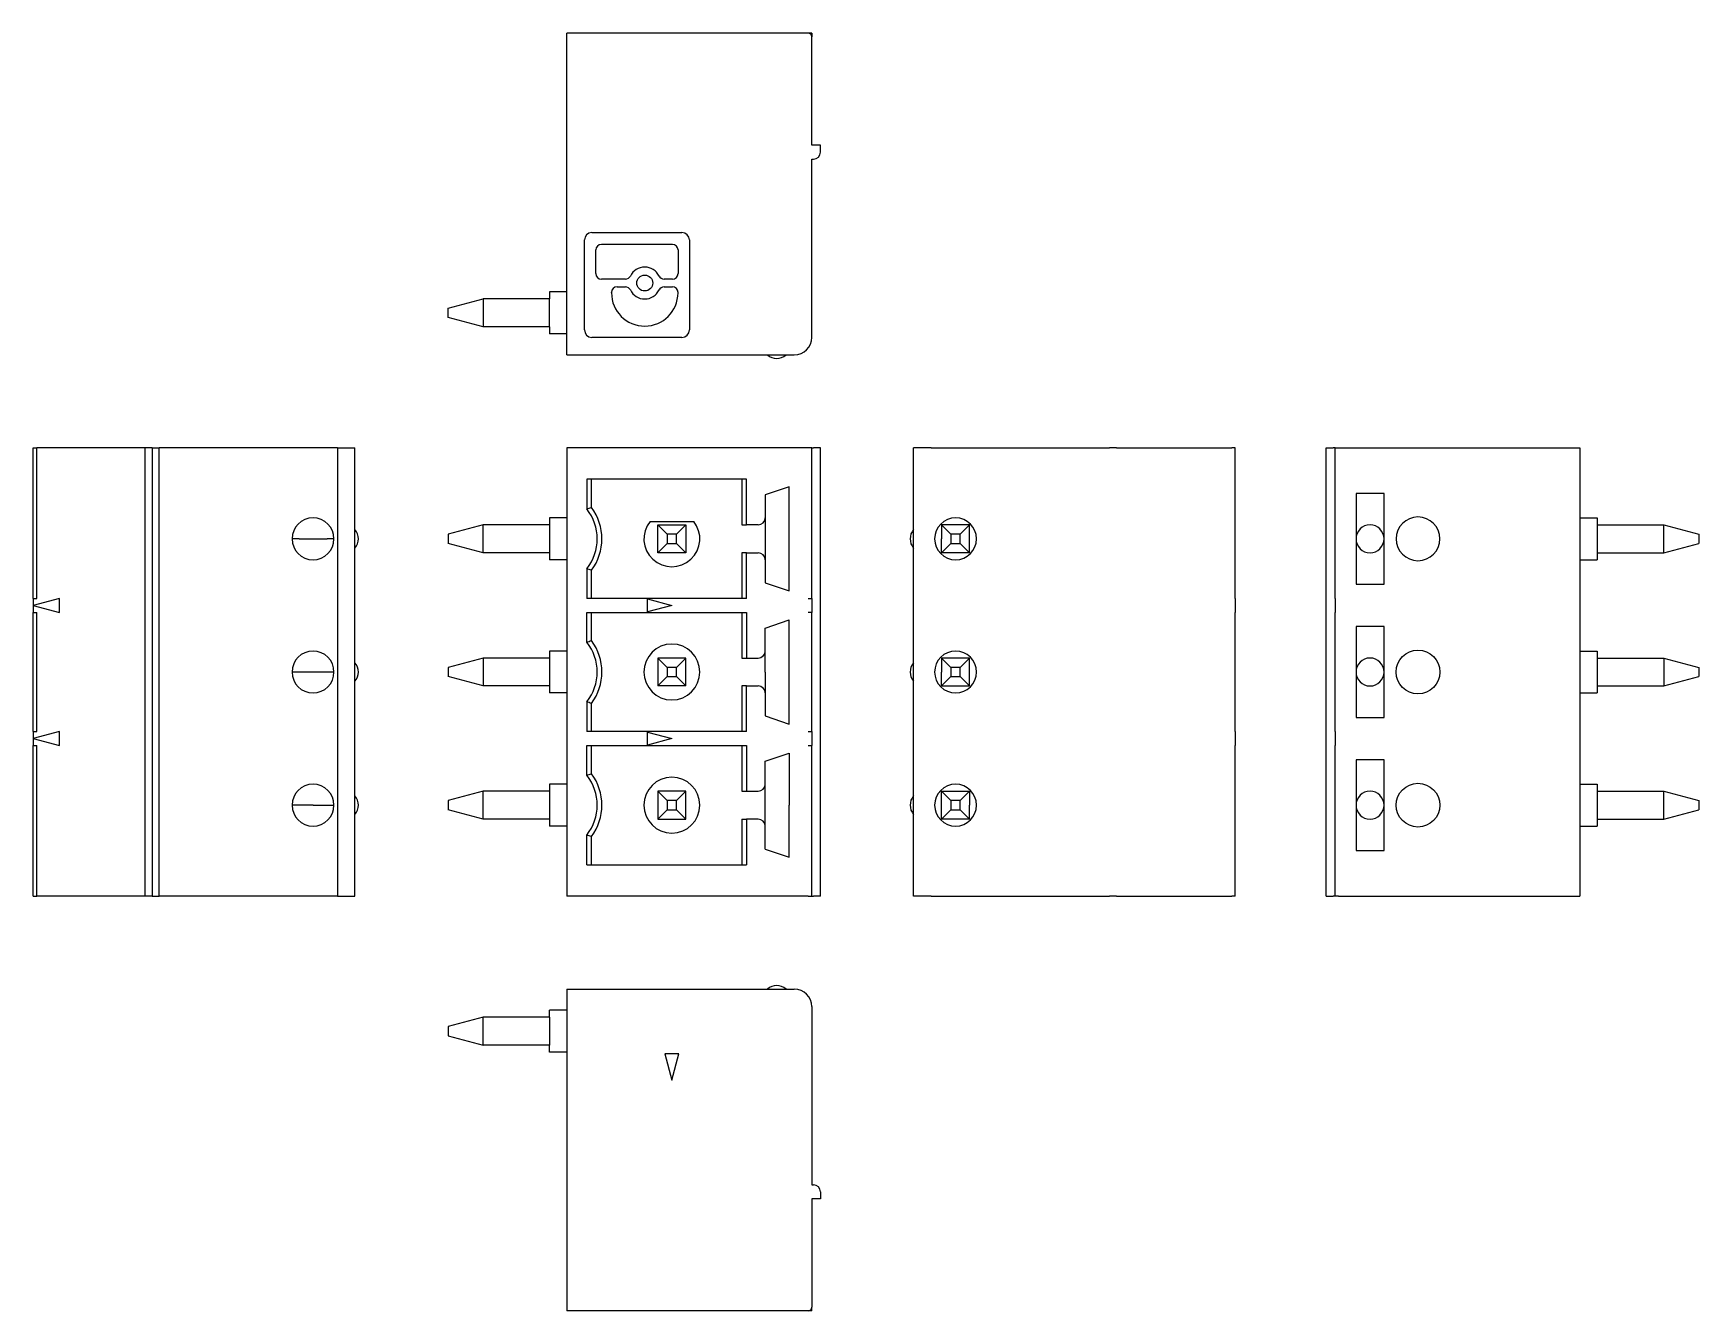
# Model space of a CAD drawing. Extents: x -4.6 to 43, y -18.3 to 18.3.
import ezdxf

# ---------------------------------------------------------------- set-up
doc = ezdxf.new("R2010")
doc.units = 0
doc.layers.get('0').update_dxf_attribs({"linetype": 'CONTINUOUS'})

# ---------------------------------------------------------------- blocks, each defined once
blk = doc.blocks.new('MC_1_5-3-G-3_81__1', base_point=(20.448, -6.41))
at = {"color": 7}
for p, q in [((20.548, 5.11), (20.548, 6.41)), ((21.048, 6.41), (20.548, 6.41)), ((21.048, 6.41), (22.398, 6.41)), ((22.398, 6.41), (23.148, 6.41)), ((23.148, 6.41), (26.148, 6.41)), ((26.348, 6.41), (26.148, 6.41)), ((26.348, 6.41), (26.548, 6.41)), ((26.548, 6.41), (29.648, 6.41)), ((29.748, 6.41), (29.648, 6.41)), ((29.748, 5.515), (29.748, 6.41)), ((29.748, 5.3), (29.748, 5.515)), ((29.748, 5.065), (29.748, 5.3)), ((20.548, 4.435), (20.548, 5.11)), ((29.748, 4.664), (29.748, 5.065)), ((20.548, 3.185), (20.548, 4.435)), ((29.748, 4.41), (29.748, 4.664)), ((29.748, 4.21), (29.748, 4.41)), ((21.348, 4.21), (21.616, 3.942)), ((22.148, 4.21), (21.348, 4.21)), ((21.348, 4.21), (21.348, 3.81)), ((21.616, 3.942), (21.616, 3.678)), ((21.88, 3.942), (21.616, 3.942)), ((21.88, 3.942), (22.148, 4.21)), ((21.88, 3.678), (21.88, 3.942)), ((22.148, 3.81), (22.148, 4.21)), ((29.748, 3.41), (29.748, 4.21)), ((21.348, 3.41), (21.348, 3.81)), ((21.348, 3.41), (21.616, 3.678)), ((22.148, 3.41), (21.348, 3.41)), ((21.616, 3.678), (21.88, 3.678)), ((21.88, 3.678), (22.148, 3.41)), ((22.148, 3.41), (22.148, 3.81)), ((29.748, 3.21), (29.748, 3.41)), ((20.548, 2.51), (20.548, 3.185)), ((29.748, 2.956), (29.748, 3.21)), ((29.748, 2.555), (29.748, 2.956)), ((20.548, 1.3), (20.548, 2.51)), ((29.748, 2.32), (29.748, 2.555)), ((29.748, 2.105), (29.748, 2.32)), ((29.748, 2.105), (29.748, 2.093)), ((29.748, 2.093), (29.748, 1.905)), ((29.748, 1.905), (29.748, 1.717)), ((29.748, 1.717), (29.748, 1.705)), ((29.748, 1.49), (29.748, 1.705)), ((29.748, 1.255), (29.748, 1.49)), ((20.548, 0.625), (20.548, 1.3)), ((29.748, 0.854), (29.748, 1.255)), ((20.548, -0.625), (20.548, 0.625)), ((29.748, 0.6), (29.748, 0.854)), ((29.748, 0.4), (29.748, 0.6)), ((21.348, 0.4), (21.348, 0)), ((22.148, 0.4), (21.348, 0.4)), ((21.348, 0.4), (21.616, 0.132)), ((21.88, 0.132), (21.616, 0.132)), ((21.616, 0.132), (21.616, -0.132)), ((21.88, 0.132), (22.148, 0.4)), ((21.88, -0.132), (21.88, 0.132)), ((22.148, 0), (22.148, 0.4)), ((29.748, -0.4), (29.748, 0.4)), ((21.348, -0.4), (21.348, 0)), ((21.348, -0.4), (21.616, -0.132)), ((21.348, -0.4), (22.148, -0.4)), ((21.616, -0.132), (21.88, -0.132)), ((21.88, -0.132), (22.148, -0.4)), ((22.148, -0.4), (22.148, 0)), ((29.748, -0.6), (29.748, -0.4)), ((20.548, -1.3), (20.548, -0.625)), ((29.748, -0.854), (29.748, -0.6)), ((29.748, -1.255), (29.748, -0.854)), ((20.548, -2.51), (20.548, -1.3)), ((29.748, -1.49), (29.748, -1.255)), ((29.748, -1.705), (29.748, -1.49)), ((29.748, -1.705), (29.748, -1.717)), ((29.748, -1.717), (29.748, -1.905)), ((29.748, -1.905), (29.748, -2.093)), ((29.748, -2.093), (29.748, -2.105)), ((29.748, -2.32), (29.748, -2.105)), ((29.748, -2.555), (29.748, -2.32)), ((20.548, -3.185), (20.548, -2.51)), ((29.748, -2.956), (29.748, -2.555)), ((20.548, -4.435), (20.548, -3.185)), ((29.748, -3.21), (29.748, -2.956)), ((29.748, -3.41), (29.748, -3.21)), ((21.348, -3.41), (22.148, -3.41)), ((21.348, -3.81), (21.348, -3.41)), ((21.348, -3.41), (21.616, -3.678)), ((21.348, -4.21), (21.348, -3.81)), ((21.616, -3.678), (21.616, -3.942)), ((21.88, -3.678), (21.616, -3.678)), ((21.88, -3.678), (22.148, -3.41)), ((21.88, -3.942), (21.88, -3.678)), ((22.148, -3.41), (22.148, -3.81)), ((22.148, -4.21), (22.148, -3.81)), ((29.748, -4.21), (29.748, -3.41)), ((21.348, -4.21), (21.616, -3.942)), ((22.148, -4.21), (21.348, -4.21)), ((21.616, -3.942), (21.88, -3.942)), ((21.88, -3.942), (22.148, -4.21)), ((29.748, -4.41), (29.748, -4.21)), ((20.548, -5.11), (20.548, -4.435)), ((29.748, -4.664), (29.748, -4.41)), ((29.748, -5.065), (29.748, -4.664)), ((20.548, -6.41), (20.548, -5.11)), ((29.748, -5.3), (29.748, -5.065)), ((29.748, -5.515), (29.748, -5.3)), ((29.748, -6.41), (29.748, -5.515)), ((21.048, -6.41), (20.548, -6.41)), ((21.048, -6.41), (21.259, -6.41)), ((21.259, -6.41), (21.371, -6.41)), ((21.371, -6.41), (22.146, -6.41)), ((22.146, -6.41), (22.322, -6.41)), ((22.322, -6.41), (22.335, -6.41)), ((22.335, -6.41), (22.375, -6.41)), ((22.375, -6.41), (22.404, -6.41)), ((22.404, -6.41), (22.493, -6.41)), ((22.493, -6.41), (22.713, -6.41)), ((22.713, -6.41), (22.803, -6.41)), ((22.803, -6.41), (22.832, -6.41)), ((22.832, -6.41), (22.872, -6.41)), ((22.872, -6.41), (23.06, -6.41)), ((23.06, -6.41), (23.548, -6.41)), ((23.548, -6.41), (23.706, -6.41)), ((23.706, -6.41), (23.837, -6.41)), ((23.837, -6.41), (24.048, -6.41)), ((24.048, -6.41), (26.148, -6.41)), ((26.348, -6.41), (26.148, -6.41)), ((26.348, -6.41), (26.548, -6.41)), ((26.548, -6.41), (29.648, -6.41)), ((29.748, -6.41), (29.648, -6.41))]:
    blk.add_line(p, q, dxfattribs=at)
for centre, radius, start, end in [((21.748, 3.81), 0.6, 90, 180), ((21.748, 3.81), 0.6, 0, 90), ((20.848, 3.81), 0.4, 138.5904, 221.4096), ((21.748, 3.81), 0.6, 180, 270), ((21.748, 3.81), 0.6, 270, 0), ((21.748, 0), 0.6, 90, 180), ((21.748, 0), 0.6, 0, 90), ((20.848, 0), 0.4, 138.5904, 221.4096), ((21.748, 0), 0.6, 180, 270), ((21.748, 0), 0.6, 270, 0), ((21.748, -3.81), 0.6, 90, 180), ((21.748, -3.81), 0.6, 0, 90), ((20.848, -3.81), 0.4, 138.5904, 221.4096), ((21.748, -3.81), 0.6, 180, 270), ((21.748, -3.81), 0.6, 270, 0)]:
    blk.add_arc(centre, radius, start, end, dxfattribs=at)
blk = doc.blocks.new('SA_LINKS1', base_point=(20.448, -6.41))
blk.add_blockref('MC_1_5-3-G-3_81__1', (20.448, -6.41))
blk = doc.blocks.new('MC_1_5-3-G-3_81__2', base_point=(-4.63, -6.41))
at = {"color": 7}
for p, q in [((-4.63, 5.515), (-4.63, 6.41)), ((-4.63, 6.41), (-4.53, 6.41)), ((-4.53, 2.105), (-4.53, 6.41)), ((-1.43, 6.41), (-4.53, 6.41)), ((-1.43, -6.41), (-1.43, 6.41)), ((-1.23, 6.41), (-1.43, 6.41)), ((-1.23, 6.41), (-1.23, -6.41)), ((-1.23, 6.41), (-1.03, 6.41)), ((-1.03, -6.41), (-1.03, 6.41)), ((1.97, 6.41), (-1.03, 6.41)), ((2.72, 6.41), (1.97, 6.41)), ((4.07, 6.41), (2.72, 6.41)), ((4.07, 6.41), (4.07, -6.31)), ((4.07, 6.41), (4.57, 6.41)), ((4.57, 5.11), (4.57, 6.41)), ((-4.63, 5.3), (-4.63, 5.515)), ((-4.63, 5.065), (-4.63, 5.3)), ((-4.63, 4.664), (-4.63, 5.065)), ((4.57, 4.435), (4.57, 5.11)), ((-4.63, 4.41), (-4.63, 4.664)), ((-4.63, 4.21), (-4.63, 4.41)), ((4.57, 3.185), (4.57, 4.435)), ((-4.63, 3.41), (-4.63, 4.21)), ((-4.63, 3.21), (-4.63, 3.41)), ((2.97, 3.81), (2.77, 3.81)), ((2.97, 3.81), (3.37, 3.81)), ((3.37, 3.81), (3.77, 3.81)), ((3.97, 3.81), (3.77, 3.81)), ((-4.63, 2.956), (-4.63, 3.21)), ((-4.63, 2.555), (-4.63, 2.956)), ((4.57, 2.51), (4.57, 3.185)), ((-4.63, 2.32), (-4.63, 2.555)), ((4.57, 1.3), (4.57, 2.51)), ((-4.63, 2.105), (-4.63, 2.32)), ((-3.88, 2.106), (-4.63, 1.905)), ((-4.63, 2.105), (-4.53, 2.105)), ((-4.63, 2.105), (-4.63, 2.093)), ((-4.63, 2.093), (-4.63, 1.905)), ((-3.88, 1.704), (-3.88, 2.106)), ((-4.63, 1.905), (-4.63, 1.717)), ((-4.63, 1.905), (-3.88, 1.704)), ((-4.63, 1.717), (-4.63, 1.705)), ((-4.63, 1.705), (-4.53, 1.705)), ((-4.63, 1.49), (-4.63, 1.705)), ((-4.63, 1.255), (-4.63, 1.49)), ((-4.53, -1.705), (-4.53, 1.705)), ((-4.63, 0.854), (-4.63, 1.255)), ((4.57, 0.625), (4.57, 1.3)), ((-4.63, 0.6), (-4.63, 0.854)), ((-4.63, 0.4), (-4.63, 0.6)), ((4.57, -0.625), (4.57, 0.625)), ((-4.63, -0.4), (-4.63, 0.4)), ((-4.63, -0.6), (-4.63, -0.4)), ((2.97, 0), (2.77, 0)), ((3.37, 0), (2.97, 0)), ((3.77, 0), (3.37, 0)), ((3.97, 0), (3.77, 0)), ((-4.63, -0.854), (-4.63, -0.6)), ((-4.63, -1.255), (-4.63, -0.854)), ((4.57, -1.3), (4.57, -0.625)), ((-4.63, -1.49), (-4.63, -1.255)), ((4.57, -2.51), (4.57, -1.3)), ((-4.63, -1.705), (-4.63, -1.49)), ((-3.88, -1.704), (-4.63, -1.905)), ((-4.63, -1.705), (-4.53, -1.705)), ((-4.63, -1.705), (-4.63, -1.717)), ((-4.63, -1.717), (-4.63, -1.905)), ((-4.63, -1.905), (-4.63, -2.093)), ((-4.63, -1.905), (-3.88, -2.106)), ((-3.88, -2.106), (-3.88, -1.704)), ((-4.63, -2.093), (-4.63, -2.105)), ((-4.63, -2.105), (-4.53, -2.105)), ((-4.63, -2.32), (-4.63, -2.105)), ((-4.63, -2.555), (-4.63, -2.32)), ((-4.53, -6.41), (-4.53, -2.105)), ((-4.63, -2.956), (-4.63, -2.555)), ((4.57, -3.185), (4.57, -2.51)), ((-4.63, -3.21), (-4.63, -2.956)), ((-4.63, -3.41), (-4.63, -3.21)), ((4.57, -4.435), (4.57, -3.185)), ((-4.63, -4.21), (-4.63, -3.41)), ((2.97, -3.81), (2.77, -3.81)), ((3.37, -3.81), (2.97, -3.81)), ((3.37, -3.81), (3.77, -3.81)), ((3.77, -3.81), (3.97, -3.81)), ((-4.63, -4.41), (-4.63, -4.21)), ((-4.63, -4.664), (-4.63, -4.41)), ((-4.63, -5.065), (-4.63, -4.664)), ((4.57, -5.11), (4.57, -4.435)), ((-4.63, -5.3), (-4.63, -5.065)), ((4.57, -6.41), (4.57, -5.11)), ((-4.63, -5.515), (-4.63, -5.3)), ((-4.63, -6.41), (-4.63, -5.515)), ((-4.63, -6.41), (-4.53, -6.41)), ((-1.43, -6.41), (-4.53, -6.41)), ((-1.23, -6.41), (-1.43, -6.41)), ((-1.23, -6.41), (-1.03, -6.41)), ((1.07, -6.41), (-1.03, -6.41)), ((1.281, -6.41), (1.07, -6.41)), ((1.412, -6.41), (1.281, -6.41)), ((1.57, -6.41), (1.412, -6.41)), ((2.058, -6.41), (1.57, -6.41)), ((2.246, -6.41), (2.058, -6.41)), ((2.286, -6.41), (2.246, -6.41)), ((2.315, -6.41), (2.286, -6.41)), ((2.405, -6.41), (2.315, -6.41)), ((2.625, -6.41), (2.405, -6.41)), ((2.714, -6.41), (2.625, -6.41)), ((2.743, -6.41), (2.714, -6.41)), ((2.783, -6.41), (2.743, -6.41)), ((2.796, -6.41), (2.783, -6.41)), ((2.972, -6.41), (2.796, -6.41)), ((3.747, -6.41), (2.972, -6.41)), ((3.859, -6.41), (3.747, -6.41)), ((4.07, -6.41), (3.859, -6.41)), ((4.07, -6.31), (4.07, -6.41)), ((4.07, -6.41), (4.57, -6.41))]:
    blk.add_line(p, q, dxfattribs=at)
for centre, radius, start, end in [((3.37, 3.81), 0.6, 90, 180), ((3.37, 3.81), 0.6, 0, 90), ((4.27, 3.81), 0.4, 318.5904, 41.4096), ((3.37, 3.81), 0.6, 180, 270), ((3.37, 3.81), 0.6, 270, 0), ((3.37, 0), 0.6, 90, 180), ((3.37, 0), 0.6, 0, 90), ((4.27, 0), 0.4, 318.5904, 41.4096), ((3.37, 0), 0.6, 180, 270), ((3.37, 0), 0.6, 270, 0), ((3.37, -3.81), 0.6, 90, 180), ((3.37, -3.81), 0.6, 0, 90), ((3.37, -3.81), 0.6, 180, 270), ((3.37, -3.81), 0.6, 270, 0), ((4.27, -3.81), 0.4, 318.5904, 41.4096)]:
    blk.add_arc(centre, radius, start, end, dxfattribs=at)
blk = doc.blocks.new('SA_RECHTS1', base_point=(-4.63, -6.41))
blk.add_blockref('MC_1_5-3-G-3_81__2', (-4.63, -6.41))
blk = doc.blocks.new('MC_1_5-3-G-3_81__3', base_point=(7.234, 8.974))
at = {"color": 7}
for p, q in [((11.2, 18.274), (10.634, 18.274)), ((10.634, 10.874), (10.634, 18.274)), ((11.5, 18.274), (11.2, 18.274)), ((12.934, 18.274), (11.5, 18.274)), ((13.634, 18.274), (12.934, 18.274)), ((15.768, 18.274), (13.634, 18.274)), ((16.104, 18.274), (15.768, 18.274)), ((16.304, 18.274), (16.104, 18.274)), ((16.984, 18.274), (16.304, 18.274)), ((17.534, 18.274), (16.984, 18.274)), ((17.634, 18.274), (17.534, 18.274)), ((17.634, 18.274), (17.634, 18.174)), ((17.634, 18.274), (17.634, 18.274)), ((17.634, 17.524), (17.634, 18.174)), ((17.634, 15.074), (17.634, 17.524)), ((17.884, 15.074), (17.634, 15.074)), ((17.884, 14.874), (17.884, 15.074)), ((17.634, 14.674), (17.684, 14.674)), ((17.634, 9.574), (17.634, 14.674)), ((11.345, 12.574), (13.923, 12.574)), ((11.134, 9.785), (11.134, 12.363)), ((11.459, 11.398), (11.459, 12.074)), ((13.651, 12.232), (11.617, 12.232)), ((13.809, 12.074), (13.809, 11.398)), ((14.134, 12.363), (14.134, 9.785)), ((12.305, 11.239), (11.617, 11.239)), ((12.065, 11.019), (12.305, 11.019)), ((13.651, 11.239), (13.411, 11.239)), ((13.411, 11.019), (13.651, 11.019)), ((7.234, 10.406), (8.234, 10.674)), ((10.134, 10.674), (8.234, 10.674)), ((8.234, 10.674), (8.234, 9.874)), ((10.134, 10.874), (10.134, 10.674)), ((10.634, 10.874), (10.134, 10.874)), ((10.134, 9.874), (10.134, 10.674)), ((10.634, 9.674), (10.634, 10.874)), ((11.907, 10.848), (11.907, 10.861)), ((13.809, 10.848), (13.809, 10.861)), ((7.234, 10.142), (7.234, 10.406)), ((8.234, 9.874), (7.234, 10.142)), ((10.134, 9.874), (8.234, 9.874)), ((10.134, 9.874), (10.134, 9.674)), ((10.634, 9.674), (10.134, 9.674)), ((10.634, 9.074), (10.634, 9.674)), ((13.923, 9.574), (11.345, 9.574)), ((10.634, 9.074), (14.639, 9.074)), ((14.639, 9.074), (15.889, 9.074)), ((15.889, 9.074), (16.234, 9.074)), ((16.234, 9.074), (17.034, 9.074)), ((17.034, 9.074), (17.134, 9.074))]:
    blk.add_line(p, q, dxfattribs=at)
blk.add_circle((12.858, 11.129), 0.228, dxfattribs=at)
for centre, radius, start, end in [((17.534, 18.174), 0.1, 0, 90), ((17.684, 14.874), 0.2, 270, 0), ((11.345, 12.363), 0.211, 90, 180), ((13.923, 12.363), 0.211, 0, 90), ((11.617, 12.074), 0.158, 90, 180), ((13.651, 12.074), 0.158, 0, 90), ((12.858, 11.129), 0.457, 25.8849, 154.1151), ((11.617, 11.398), 0.158, 180, 270), ((12.065, 10.861), 0.158, 90, 180), ((12.305, 11.398), 0.158, 270, 334.1151), ((12.305, 10.861), 0.158, 25.8849, 90), ((13.411, 11.398), 0.158, 205.8849, 270), ((13.411, 10.861), 0.158, 90, 154.1151), ((13.651, 11.398), 0.158, 270, 0), ((13.651, 10.861), 0.158, 0, 90), ((12.858, 10.848), 0.951, 180, 0), ((12.858, 11.129), 0.457, 205.8849, 334.1151), ((11.345, 9.785), 0.211, 180, 270), ((13.923, 9.785), 0.211, 270, 0), ((17.134, 9.574), 0.5, 270, 0), ((16.634, 9.374), 0.4, 228.5904, 311.4096)]:
    blk.add_arc(centre, radius, start, end, dxfattribs=at)
blk = doc.blocks.new('UNTSICHT1', base_point=(7.234, 8.974))
blk.add_blockref('MC_1_5-3-G-3_81__3', (7.234, 8.974))
blk = doc.blocks.new('MC_1_5-3-G-3_81__4', base_point=(32.352, -6.41))
at = {"color": 7}
for p, q in [((32.352, 6.41), (32.552, 6.41)), ((32.352, -6.41), (32.352, 6.41)), ((32.602, 6.41), (32.552, 6.41)), ((32.602, 2.106), (32.602, 6.41)), ((32.602, 6.41), (32.702, 6.41)), ((32.702, 6.41), (33.102, 6.41)), ((33.102, 6.41), (36.401, 6.41)), ((36.401, 6.41), (36.602, 6.41)), ((36.602, 6.41), (36.803, 6.41)), ((36.803, 6.41), (39.602, 6.41)), ((39.602, 6.41), (39.602, 4.41)), ((33.202, 5.11), (33.202, 3.81)), ((34.002, 5.11), (33.202, 5.11)), ((34.002, 3.81), (34.002, 5.11)), ((39.602, 4.41), (39.602, 3.21)), ((39.602, 4.41), (40.102, 4.41)), ((40.102, 4.41), (40.102, 4.21)), ((40.102, 4.21), (40.102, 3.81)), ((40.102, 4.21), (42.002, 4.21)), ((42.002, 3.41), (42.002, 4.21)), ((42.002, 4.21), (43.002, 3.942)), ((43.002, 3.942), (43.002, 3.678)), ((33.202, 3.81), (33.202, 2.51)), ((34.002, 2.51), (34.002, 3.81)), ((40.102, 3.81), (40.102, 3.41)), ((40.102, 3.41), (40.102, 3.21)), ((40.102, 3.41), (42.002, 3.41)), ((42.002, 3.41), (43.002, 3.678)), ((39.602, 3.21), (40.102, 3.21)), ((39.602, 3.21), (39.602, 0.6)), ((33.202, 2.51), (34.002, 2.51)), ((32.602, 2.105), (32.602, 2.106)), ((32.602, 2.105), (32.602, 1.905)), ((32.602, 1.905), (32.602, 1.705)), ((32.602, 1.704), (32.602, 1.705)), ((32.602, -1.704), (32.602, 1.704)), ((34.002, 1.3), (33.202, 1.3)), ((33.202, 1.3), (33.202, 0)), ((34.002, 0), (34.002, 1.3)), ((39.602, 0.6), (39.602, -0.6)), ((39.602, 0.6), (40.102, 0.6)), ((40.102, 0.6), (40.102, 0.4)), ((40.102, 0.4), (40.102, 0)), ((40.102, 0.4), (42.002, 0.4)), ((42.002, 0.4), (42.002, -0.4)), ((42.002, 0.4), (43.002, 0.132)), ((43.002, 0.132), (43.002, -0.132)), ((33.202, 0), (33.202, -1.3)), ((34.002, -1.3), (34.002, 0)), ((40.102, 0), (40.102, -0.4)), ((40.102, -0.4), (40.102, -0.6)), ((40.102, -0.4), (42.002, -0.4)), ((42.002, -0.4), (43.002, -0.132)), ((39.602, -0.6), (39.602, -3.21)), ((39.602, -0.6), (40.102, -0.6)), ((33.202, -1.3), (34.002, -1.3)), ((32.602, -1.705), (32.602, -1.704)), ((32.602, -1.705), (32.602, -1.905)), ((32.602, -1.905), (32.602, -2.105)), ((32.602, -2.106), (32.602, -2.105)), ((32.602, -6.41), (32.602, -2.106)), ((34.002, -2.51), (33.202, -2.51)), ((33.202, -2.51), (33.202, -3.81)), ((34.002, -3.81), (34.002, -2.51)), ((39.602, -3.21), (39.602, -4.41)), ((39.602, -3.21), (40.102, -3.21)), ((40.102, -3.21), (40.102, -3.41)), ((33.202, -3.81), (33.202, -5.11)), ((34.002, -5.11), (34.002, -3.81)), ((40.102, -3.41), (40.102, -3.81)), ((40.102, -3.41), (42.002, -3.41)), ((40.102, -3.81), (40.102, -4.21)), ((42.002, -4.21), (42.002, -3.41)), ((42.002, -3.41), (43.002, -3.678)), ((43.002, -3.678), (43.002, -3.942)), ((40.102, -4.21), (40.102, -4.41)), ((40.102, -4.21), (42.002, -4.21)), ((42.002, -4.21), (43.002, -3.942)), ((39.602, -4.41), (39.602, -6.41)), ((39.602, -4.41), (40.102, -4.41)), ((33.202, -5.11), (34.002, -5.11)), ((32.352, -6.41), (32.552, -6.41)), ((32.602, -6.41), (32.552, -6.41)), ((32.702, -6.41), (32.602, -6.41)), ((32.702, -6.41), (33.102, -6.41)), ((33.102, -6.41), (36.102, -6.41)), ((36.102, -6.41), (36.313, -6.41)), ((36.313, -6.41), (36.427, -6.41)), ((36.427, -6.41), (36.585, -6.41)), ((36.585, -6.41), (36.825, -6.41)), ((36.825, -6.41), (36.967, -6.41)), ((36.967, -6.41), (37.15, -6.41)), ((37.15, -6.41), (37.378, -6.41)), ((37.378, -6.41), (37.607, -6.41)), ((37.607, -6.41), (37.789, -6.41)), ((37.789, -6.41), (37.931, -6.41)), ((37.931, -6.41), (38.171, -6.41)), ((38.171, -6.41), (38.329, -6.41)), ((38.329, -6.41), (38.619, -6.41)), ((38.619, -6.41), (38.777, -6.41)), ((38.777, -6.41), (38.891, -6.41)), ((38.891, -6.41), (39.102, -6.41)), ((39.102, -6.41), (39.602, -6.41))]:
    blk.add_line(p, q, dxfattribs=at)
for centre in [(34.972, 0), (34.972, -3.81)]:
    blk.add_circle(centre, 0.625, dxfattribs=at)
for centre, radius, start, end in [((34.972, 3.81), 0.625, 0, 180), ((33.602, 3.81), 0.4, 0, 180), ((33.602, 3.81), 0.4, 180, 0), ((34.972, 3.81), 0.625, 180, 0), ((33.602, 0), 0.4, 0, 180), ((33.602, 0), 0.4, 180, 0), ((33.602, -3.81), 0.4, 0, 180), ((33.602, -3.81), 0.4, 180, 0)]:
    blk.add_arc(centre, radius, start, end, dxfattribs=at)
blk = doc.blocks.new('R_CKANS1', base_point=(32.352, -6.41))
blk.add_blockref('MC_1_5-3-G-3_81__4', (32.352, -6.41))
blk = doc.blocks.new('MC_1_5-3-G-3_81__5', base_point=(7.234, -18.274))
at = {"color": 7}
for p, q in [((10.634, -9.074), (10.634, -9.674)), ((10.634, -9.074), (14.639, -9.074)), ((14.639, -9.074), (15.889, -9.074)), ((15.889, -9.074), (16.234, -9.074)), ((16.234, -9.074), (17.034, -9.074)), ((17.034, -9.074), (17.134, -9.074)), ((8.234, -9.874), (7.234, -10.142)), ((10.134, -9.874), (8.234, -9.874)), ((8.234, -10.674), (8.234, -9.874)), ((10.634, -9.674), (10.134, -9.674)), ((10.134, -9.874), (10.134, -9.674)), ((10.134, -9.874), (10.134, -10.674)), ((10.634, -9.674), (10.634, -10.874)), ((17.634, -9.574), (17.634, -14.674)), ((7.234, -10.142), (7.234, -10.406)), ((7.234, -10.406), (8.234, -10.674)), ((10.134, -10.674), (8.234, -10.674)), ((10.134, -10.874), (10.134, -10.674)), ((10.634, -10.874), (10.134, -10.874)), ((10.634, -10.874), (10.634, -18.274)), ((13.835, -10.924), (13.433, -10.924)), ((13.433, -10.924), (13.634, -11.674)), ((13.634, -11.674), (13.835, -10.924)), ((17.634, -14.674), (17.684, -14.674)), ((17.884, -15.074), (17.634, -15.074)), ((17.634, -15.074), (17.634, -17.524)), ((17.884, -14.874), (17.884, -15.074)), ((17.634, -17.524), (17.634, -18.174)), ((11.2, -18.274), (10.634, -18.274)), ((11.5, -18.274), (11.2, -18.274)), ((12.934, -18.274), (11.5, -18.274)), ((13.634, -18.274), (12.934, -18.274)), ((15.768, -18.274), (13.634, -18.274)), ((16.104, -18.274), (15.768, -18.274)), ((16.304, -18.274), (16.104, -18.274)), ((16.984, -18.274), (16.304, -18.274)), ((17.534, -18.274), (16.984, -18.274)), ((17.634, -18.274), (17.534, -18.274)), ((17.634, -18.274), (17.634, -18.174)), ((17.634, -18.274), (17.634, -18.274))]:
    blk.add_line(p, q, dxfattribs=at)
for centre, radius, start, end in [((16.634, -9.374), 0.4, 48.5904, 131.4096), ((17.134, -9.574), 0.5, 0, 90), ((17.684, -14.874), 0.2, 0, 90), ((17.534, -18.174), 0.1, 270, 0)]:
    blk.add_arc(centre, radius, start, end, dxfattribs=at)
blk = doc.blocks.new('DRFSICHT1', base_point=(7.234, -18.274))
blk.add_blockref('MC_1_5-3-G-3_81__5', (7.234, -18.274))
blk = doc.blocks.new('MC_1_5-3-G-3_81__6', base_point=(7.234, -6.41))
at = {"color": 7}
for p, q in [((10.634, 6.41), (10.634, 4.41)), ((13.433, 6.41), (10.634, 6.41)), ((13.634, 6.41), (13.433, 6.41)), ((13.835, 6.41), (13.634, 6.41)), ((17.134, 6.41), (13.835, 6.41)), ((17.534, 6.41), (17.134, 6.41)), ((17.634, 6.41), (17.534, 6.41)), ((17.634, 2.106), (17.634, 6.41)), ((17.634, 6.41), (17.684, 6.41)), ((17.884, 6.41), (17.684, 6.41)), ((17.884, -6.41), (17.884, 6.41)), ((11.2, 5.515), (11.2, 4.664)), ((11.334, 5.515), (11.2, 5.515)), ((15.634, 5.515), (11.334, 5.515)), ((11.334, 4.71), (11.334, 5.515)), ((15.634, 5.515), (15.634, 4.21)), ((15.768, 5.515), (15.634, 5.515)), ((15.768, 4.21), (15.768, 5.515)), ((16.984, 5.3), (16.304, 5.065)), ((16.984, 4.41), (16.984, 5.3)), ((16.304, 5.065), (16.304, 4.41)), ((10.634, 4.41), (10.134, 4.41)), ((10.134, 4.41), (10.134, 4.21)), ((10.634, 4.41), (10.634, 3.21)), ((13.01, 4.31), (14.259, 4.31)), ((16.304, 4.41), (16.304, 3.81)), ((16.984, 3.81), (16.984, 4.41)), ((8.234, 4.21), (7.234, 3.942)), ((7.234, 3.942), (7.234, 3.678)), ((8.234, 3.41), (8.234, 4.21)), ((10.134, 4.21), (8.234, 4.21)), ((10.134, 4.21), (10.134, 3.81)), ((13.234, 4.21), (14.034, 4.21)), ((13.234, 3.41), (13.234, 4.21)), ((13.502, 3.942), (13.234, 4.21)), ((13.502, 3.942), (13.502, 3.678)), ((13.766, 3.942), (13.502, 3.942)), ((14.034, 4.21), (13.766, 3.942)), ((13.766, 3.678), (13.766, 3.942)), ((14.034, 4.21), (14.034, 3.41)), ((15.634, 4.21), (15.768, 4.21)), ((16.104, 4.21), (15.768, 4.21)), ((8.234, 3.41), (7.234, 3.678)), ((10.134, 3.41), (8.234, 3.41)), ((10.134, 3.81), (10.134, 3.41)), ((10.134, 3.41), (10.134, 3.21)), ((13.502, 3.678), (13.234, 3.41)), ((14.034, 3.41), (13.234, 3.41)), ((13.502, 3.678), (13.766, 3.678)), ((14.034, 3.41), (13.766, 3.678)), ((15.768, 3.41), (15.634, 3.41)), ((15.634, 3.41), (15.634, 2.105)), ((15.768, 3.41), (16.104, 3.41)), ((15.768, 2.105), (15.768, 3.41)), ((16.304, 3.81), (16.304, 3.21)), ((16.984, 3.21), (16.984, 3.81)), ((10.634, 3.21), (10.134, 3.21)), ((10.634, 3.21), (10.634, 0.6)), ((11.2, 2.956), (11.2, 2.105)), ((11.334, 2.105), (11.334, 2.91)), ((16.304, 3.21), (16.304, 2.555)), ((16.984, 2.32), (16.984, 3.21)), ((16.304, 2.555), (16.984, 2.32)), ((11.334, 2.105), (11.2, 2.105)), ((15.634, 2.105), (11.334, 2.105)), ((12.934, 2.093), (13.634, 1.905)), ((12.934, 1.717), (12.934, 2.093)), ((15.768, 2.105), (15.634, 2.105)), ((17.534, 2.105), (17.634, 2.105)), ((17.634, 2.105), (17.634, 2.106)), ((17.634, 2.105), (17.634, 1.905)), ((11.2, 1.705), (11.334, 1.705)), ((11.2, 0.854), (11.2, 1.705)), ((11.334, 0.9), (11.334, 1.705)), ((11.334, 1.705), (15.634, 1.705)), ((13.634, 1.905), (12.934, 1.717)), ((15.634, 1.705), (15.634, 0.4)), ((15.634, 1.705), (15.768, 1.705)), ((15.768, 1.705), (15.768, 0.4)), ((16.304, 1.255), (16.984, 1.49)), ((16.984, 0.6), (16.984, 1.49)), ((17.634, 1.705), (17.534, 1.705)), ((17.634, 1.905), (17.634, 1.705)), ((17.634, 1.704), (17.634, 1.705)), ((17.634, -1.704), (17.634, 1.704)), ((16.304, 0.6), (16.304, 1.255)), ((10.134, 0.6), (10.134, 0.4)), ((10.634, 0.6), (10.134, 0.6)), ((10.634, 0.6), (10.634, -0.6)), ((16.304, 0), (16.304, 0.6)), ((16.984, 0), (16.984, 0.6)), ((8.234, 0.4), (7.234, 0.132)), ((7.234, 0.132), (7.234, -0.132)), ((10.134, 0.4), (8.234, 0.4)), ((8.234, 0.4), (8.234, -0.4)), ((10.134, 0.4), (10.134, 0)), ((13.234, 0.4), (13.234, -0.4)), ((14.034, 0.4), (13.234, 0.4)), ((13.502, 0.132), (13.234, 0.4)), ((13.502, 0.132), (13.502, -0.132)), ((13.766, 0.132), (13.502, 0.132)), ((14.034, 0.4), (13.766, 0.132)), ((13.766, -0.132), (13.766, 0.132)), ((14.034, -0.4), (14.034, 0.4)), ((15.634, 0.4), (15.768, 0.4)), ((15.768, 0.4), (16.104, 0.4)), ((8.234, -0.4), (7.234, -0.132)), ((10.134, -0.4), (8.234, -0.4)), ((10.134, 0), (10.134, -0.4)), ((10.134, -0.4), (10.134, -0.6)), ((13.502, -0.132), (13.234, -0.4)), ((14.034, -0.4), (13.234, -0.4)), ((13.502, -0.132), (13.766, -0.132)), ((14.034, -0.4), (13.766, -0.132)), ((15.768, -0.4), (15.634, -0.4)), ((15.634, -0.4), (15.634, -1.705)), ((15.768, -1.705), (15.768, -0.4)), ((15.768, -0.4), (16.104, -0.4)), ((16.304, 0), (16.304, -0.6)), ((16.984, -0.6), (16.984, 0)), ((10.634, -0.6), (10.134, -0.6)), ((10.634, -0.6), (10.634, -3.21)), ((11.2, -0.854), (11.2, -1.705)), ((11.334, -1.705), (11.334, -0.9)), ((16.304, -0.6), (16.304, -1.255)), ((16.984, -1.49), (16.984, -0.6)), ((16.304, -1.255), (16.984, -1.49)), ((11.334, -1.705), (11.2, -1.705)), ((15.634, -1.705), (11.334, -1.705)), ((12.934, -1.717), (13.634, -1.905)), ((12.934, -2.093), (12.934, -1.717)), ((13.634, -1.905), (12.934, -2.093)), ((15.768, -1.705), (15.634, -1.705)), ((17.534, -1.705), (17.634, -1.705)), ((17.634, -1.705), (17.634, -1.704)), ((17.634, -1.705), (17.634, -1.905)), ((17.634, -1.905), (17.634, -2.105)), ((11.2, -2.956), (11.2, -2.105)), ((11.2, -2.105), (11.334, -2.105)), ((11.334, -2.91), (11.334, -2.105)), ((11.334, -2.105), (15.634, -2.105)), ((15.634, -2.105), (15.634, -3.41)), ((15.634, -2.105), (15.768, -2.105)), ((15.768, -2.105), (15.768, -3.41)), ((16.304, -2.555), (16.984, -2.32)), ((16.984, -2.32), (16.984, -3.21)), ((17.534, -2.105), (17.634, -2.105)), ((17.634, -2.106), (17.634, -2.105)), ((17.634, -6.41), (17.634, -2.106)), ((16.304, -3.21), (16.304, -2.555)), ((10.634, -3.21), (10.134, -3.21)), ((10.134, -3.21), (10.134, -3.41)), ((10.634, -3.21), (10.634, -4.41)), ((16.304, -3.81), (16.304, -3.21)), ((16.984, -3.21), (16.984, -3.81)), ((8.234, -3.41), (7.234, -3.678)), ((7.234, -3.678), (7.234, -3.942)), ((8.234, -4.21), (8.234, -3.41)), ((10.134, -3.41), (8.234, -3.41)), ((10.134, -3.41), (10.134, -3.81)), ((10.134, -3.81), (10.134, -4.21)), ((13.234, -3.41), (13.234, -4.21)), ((14.034, -3.41), (13.234, -3.41)), ((13.502, -3.678), (13.234, -3.41)), ((13.502, -3.678), (13.502, -3.942)), ((13.766, -3.678), (13.502, -3.678)), ((14.034, -3.41), (13.766, -3.678)), ((13.766, -3.942), (13.766, -3.678)), ((14.034, -4.21), (14.034, -3.41)), ((15.634, -3.41), (15.768, -3.41)), ((15.768, -3.41), (16.104, -3.41)), ((16.304, -4.41), (16.304, -3.81)), ((16.984, -4.41), (16.984, -3.81)), ((8.234, -4.21), (7.234, -3.942)), ((10.134, -4.21), (8.234, -4.21)), ((10.134, -4.21), (10.134, -4.41)), ((13.502, -3.942), (13.234, -4.21)), ((13.234, -4.21), (14.034, -4.21)), ((13.502, -3.942), (13.766, -3.942)), ((14.034, -4.21), (13.766, -3.942)), ((15.634, -4.21), (15.634, -5.515)), ((15.634, -4.21), (15.768, -4.21)), ((15.768, -4.21), (15.768, -5.515)), ((16.104, -4.21), (15.768, -4.21)), ((10.634, -4.41), (10.134, -4.41)), ((10.634, -4.41), (10.634, -6.41)), ((11.2, -5.515), (11.2, -4.664)), ((11.334, -5.515), (11.334, -4.71)), ((16.304, -5.065), (16.304, -4.41)), ((16.984, -5.3), (16.984, -4.41)), ((16.304, -5.065), (16.984, -5.3)), ((11.2, -5.515), (11.334, -5.515)), ((11.334, -5.515), (15.634, -5.515)), ((15.634, -5.515), (15.768, -5.515)), ((11.134, -6.41), (10.634, -6.41)), ((11.345, -6.41), (11.134, -6.41)), ((11.459, -6.41), (11.345, -6.41)), ((11.617, -6.41), (11.459, -6.41)), ((11.907, -6.41), (11.617, -6.41)), ((12.065, -6.41), (11.907, -6.41)), ((12.305, -6.41), (12.065, -6.41)), ((12.447, -6.41), (12.305, -6.41)), ((12.629, -6.41), (12.447, -6.41)), ((12.858, -6.41), (12.629, -6.41)), ((13.086, -6.41), (12.858, -6.41)), ((13.269, -6.41), (13.086, -6.41)), ((13.411, -6.41), (13.269, -6.41)), ((13.651, -6.41), (13.411, -6.41)), ((13.809, -6.41), (13.651, -6.41)), ((13.923, -6.41), (13.809, -6.41)), ((14.134, -6.41), (13.923, -6.41)), ((17.134, -6.41), (14.134, -6.41)), ((17.534, -6.41), (17.134, -6.41)), ((17.534, -6.41), (17.634, -6.41)), ((17.634, -6.41), (17.684, -6.41)), ((17.884, -6.41), (17.684, -6.41))]:
    blk.add_line(p, q, dxfattribs=at)
for points in [[(11.2, 4.664, -0.002083), (11.267, 4.687), (11.3, 4.699), (11.334, 4.71)], [(11.334, 2.91, -0.001912), (11.267, 2.933), (11.233, 2.944), (11.2, 2.956)], [(11.2, 0.854, -0.00209), (11.267, 0.877), (11.3, 0.889), (11.334, 0.9)], [(11.334, -0.9, -0.001921), (11.267, -0.877), (11.233, -0.866), (11.2, -0.854)], [(11.2, -2.956, -0.00209), (11.267, -2.933), (11.3, -2.921), (11.334, -2.91)], [(11.334, -4.71, -0.001912), (11.267, -4.687), (11.233, -4.676), (11.2, -4.664)]]:
    blk.add_lwpolyline(points, format="xyb", dxfattribs=at)
for centre, radius, start, end in [((10.134, 3.81), 1.366, 321.2958, 38.7042), ((10.134, 3.81), 1.5, 323.1301, 36.8699), ((13.634, 3.81), 0.8, 141.3178, 38.6822), ((16.104, 4.41), 0.2, 270, 0), ((16.104, 3.21), 0.2, 0, 90), ((10.134, 0), 1.366, 321.2958, 38.7042), ((10.134, 0), 1.5, 323.1301, 36.8699), ((13.634, 0), 0.8, 0, 180), ((16.104, 0.6), 0.2, 270, 0), ((13.634, 0), 0.8, 180, 0), ((16.104, -0.6), 0.2, 0, 90), ((10.134, -3.81), 1.366, 321.2958, 38.7042), ((10.134, -3.81), 1.5, 323.1301, 36.8699), ((13.634, -3.81), 0.8, 0, 180), ((16.104, -3.21), 0.2, 270, 0), ((13.634, -3.81), 0.8, 180, 0), ((16.104, -4.41), 0.2, 0, 90)]:
    blk.add_arc(centre, radius, start, end, dxfattribs=at)
blk = doc.blocks.new('VORDANS1', base_point=(7.234, -6.41))
blk.add_blockref('MC_1_5-3-G-3_81__6', (7.234, -6.41))

msp = doc.modelspace()

# ---------------------------------------------------------------- block references
for name, p in [('UNTSICHT1', (7.234, 8.974)), ('SA_RECHTS1', (-4.63, -6.41)), ('VORDANS1', (7.234, -6.41)), ('SA_LINKS1', (20.448, -6.41)), ('R_CKANS1', (32.352, -6.41)), ('DRFSICHT1', (7.234, -18.274))]:
    msp.add_blockref(name, p)

doc.saveas('drawing.dxf')
